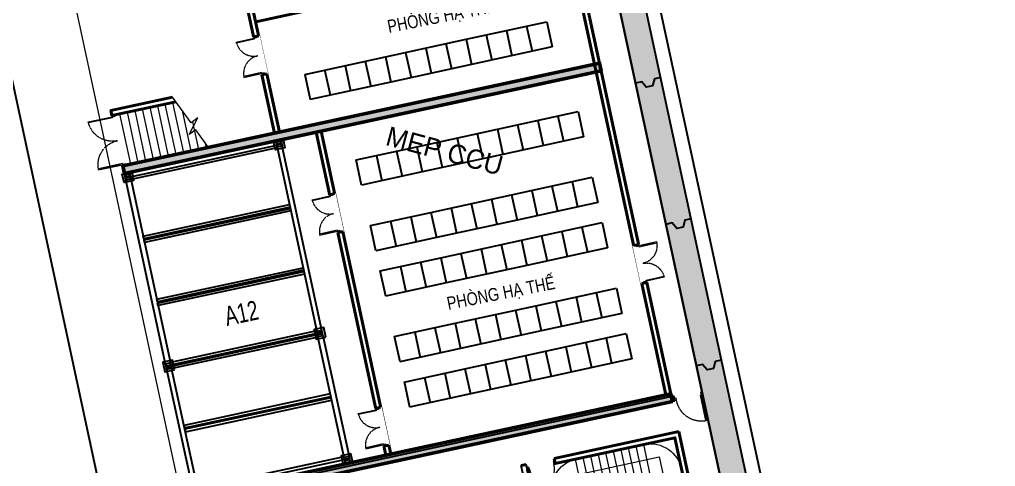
# Model space of a CAD drawing. Header units: millimetres. Extents: x -1534340 to 1713810, y -1348191 to 1114081.
# Drawn here: x 1291184 to 1329013, y -670693 to -653382 of the extents above; entities that cross this region are included whole.
import ezdxf
from ezdxf.enums import TextEntityAlignment as Align

# ---------------------------------------------------------------- set-up
doc = ezdxf.new("R2010")
doc.units = ezdxf.units.MM
doc.header["$LTSCALE"] = 100
doc.set_wipeout_variables(frame=1)
for name, pattern in [('DASHDOT2', [0.5, 0.25, -0.125, 0, -0.125]), ('HIDDEN', [0.375, 0.25, -0.125]), ('HIDDEN2', [0.1875, 0.125, -0.0625]), ('Xref_ST_MBDV Cot vach 30.7.2022$0$DASHDOT', [1, 0.5, -0.25, 0, -0.25])]:
    doc.linetypes.add(name, pattern=pattern)
for name, color, linetype in [('A-FLOR-STRS', 16, 'Continuous'), ('ccu12-Manh', 8, 'Continuous'), ('KT-Kich thuoc', 9, 'Continuous'), ('SPE-MEP-Electric', 46, 'Continuous'), ('xe cơ khí', 251, 'Continuous'), ('Xref_ST_MBDV Cot vach 30.7.2022$0$KT-Text', 7, 'Continuous'), ('Xref_ST_MBDV Cot vach 30.7.2022$0$Xref_ST_MBDV Cot vach 30.7.2022|Xref_ST_MBDV Cot vach 30.7.2022|Xref_ST_MBDV Cot vach 30.7.2022|Xref_ST_MBDV Cot vach 30.7.2022|A-CORE-OTLN', 2, 'Continuous'), ('Xref_ST_MBDV Cot vach 30.7.2022$0$Xref_ST_MBDV Cot vach 30.7.2022|Xref_ST_MBDV Cot vach 30.7.2022|Xref_ST_MBDV Cot vach 30.7.2022|Xref_ST_MBDV Cot vach 30.7.2022|A-WALL-PATT', 251, 'Continuous'), ('Xref_ST_MBDV Cot vach 30.7.2022$0$Xref_ST_MBDV Cot vach 30.7.2022|Xref_ST_MBDV Cot vach 30.7.2022|Xref_ST_MBDV Cot vach 30.7.2022|Xref_ST_MBDV Cot vach 30.7.2022|ccu12-Thay', 7, 'Continuous'), ('Xref_ST_MBDV Cot vach 30.7.2022$0$Xref_ST_MBDV Cot vach 30.7.2022|Xref_ST_MBDV Cot vach 30.7.2022|Xref_ST_MBDV Cot vach 30.7.2022|Xref_ST_MBDV Cot vach 30.7.2022|Site_plot line', 1, 'Xref_ST_MBDV Cot vach 30.7.2022$0$DASHDOT')]:
    doc.layers.add(name, color=color, linetype=linetype)
for name, color, linetype, lineweight in [('CUA', 37, 'Continuous', 13), ('KT-Chu viet', 255, 'Continuous', 20), ('KT-GIAO THONG HAM', 42, 'Continuous', 13), ('KT-Net cat', 1, 'Continuous', 40), ('KT-Net cot', 2, 'Continuous', 50), ('KT-Net cua', 87, 'Continuous', 9), ('KT-Net manh', 251, 'Continuous', 13), ('KT-Net thay', 7, 'Continuous', 15), ('KT-Vat lieu', 250, 'Continuous', 9)]:
    doc.layers.add(name, color=color, linetype=linetype, lineweight=lineweight)
doc.styles.add('220126_HDN_HBA typical plan$0$211210_HDN_HBA_TYPICAL PLAN CORE OPT 1$0$HBA-Text', font='GOTHIC.TTF')
doc.styles.add('Arial', font='arial.ttf', dxfattribs={"width": 0.7})
doc.styles.add('Xref_ST_MBDV Cot vach 30.7.2022$0$Arial', font='arial.ttf', dxfattribs={"width": 0.7})
pattern_1 = [(50, (0, 0), (286.9041, -25.10085), [30, -330]), (355, (0, 0), (-55.5005, 300.8769), [24, -264]), (100.4514, (23.9, -2.1), (231.4038, 275.7758), [25.4961, -280.4568]), (46.1842, (0, 80), (426.8964, -66.2076), [45, -495]), (96.6356, (35.57, 74.5), (373.865, 389.6471), [38.244, -420.6852]), (351.1842, (0, 80), (373.8648, 389.6474), [36, -396]), (21, (40, 60), (238.7628, -161.04756), [30, -330]), (326, (40, 60), (97.3261, 290.06), [24, -264]), (71.4514, (59.9, 46.58), (336.089, 129.0122), [25.4961, -280.4568]), (37.5, (0, 0), (4.86394, 133.15754), [0, -260.8, 0, -268, 0, -265]), (7.5, (0, 0), (105.22781, 157.76468), [0, -152.8, 0, -254.8, 0, -101]), (327.5, (-89.2, 0), (213.52897, -9.02195), [0, -100, 0, -312, 0, -414]), (317.5, (-129.2, 0), (233.27447, 40.042), [0, -130, 0, -207.2, 0, -294]), (45, (0, 0), (-106.06602, 106.06602), []), (45, (70.71, 0), (-106.06602, 106.06602), [])]

# ---------------------------------------------------------------- blocks, each defined once
blk = doc.blocks.new('jkljhljlk')
at = {"layer": 'KT-Kich thuoc', "color": 1}
for p, q in [((1350, 4300), (1350, 1200)), ((7600, 4300), (7700, 4300)), ((7700, 4100), (7700, 4300)), ((7600, 4100), (7700, 4100)), ((-11300, 1800), (-11300, 1100)), ((-11100, 1600), (-11100, 1100)), ((1550, 1400), (1550, 1200)), ((-11300, 0), (7700, 0)), ((7700, 0), (7700, -200)), ((-11300, 0), (-11300, -200)), ((-11300, -200), (7700, -200))]:
    blk.add_line(p, q, dxfattribs=at)
at = {"layer": 'KT-Net cat'}
for p, q in [((7600, 4300), (1350, 4300)), ((7600, 1200), (7600, 4300)), ((-11300, 1800), (1350, 1800)), ((-11100, 1600), (1350, 1600)), ((1550, 1200), (1350, 1200)), ((2650, 1200), (7600, 1200)), ((-11100, 1100), (-11300, 1100))]:
    blk.add_line(p, q, dxfattribs=at)
blk.add_lwpolyline([(2650, 1200), (2650, 1400), (7400, 1400), (7400, 4100), (1550, 4100), (1550, 1400)], dxfattribs=at)
at = {"layer": 'KT-Net manh'}
blk.add_lwpolyline([(2950, 2000), (6650, 2000), (6650, 3500), (2950, 3500)], close=True, dxfattribs=at)
for centre, start, end in [((3494, 2857), 92.0067, 180.3315), ((6156, 2857), 359.6685, 87.9933), ((3494, 2643), 179.6685, 267.9933), ((6156, 2643), 272.0067, 0.3315)]:
    blk.add_arc(centre, 1244, start, end, dxfattribs=at)
at = {"layer": 'KT-Net thay'}
for p, q in [((3450, 1400), (3450, 4100)), ((3750, 2900), (3750, 4100)), ((4050, 2900), (4050, 4100)), ((4350, 2900), (4350, 4100)), ((4650, 2900), (4650, 4100)), ((4950, 2900), (4950, 4100)), ((5250, 2900), (5250, 4100)), ((5550, 2900), (5550, 4100)), ((5850, 2900), (5850, 4100)), ((6150, 1400), (6150, 4100)), ((6150, 2850), (3450, 2850)), ((6150, 2650), (3450, 2650)), ((3750, 1400), (3750, 2600)), ((4050, 1400), (4050, 2600)), ((4350, 1400), (4350, 2600)), ((4650, 1400), (4650, 2600)), ((4950, 1400), (4950, 2600)), ((5250, 1400), (5250, 2600)), ((5550, 1400), (5550, 2600)), ((5850, 1400), (5850, 2600))]:
    blk.add_line(p, q, dxfattribs=at)
blk.add_lwpolyline([(3400, 2900), (6200, 2900), (6200, 2600), (3400, 2600)], close=True, dxfattribs=at)
blk = doc.blocks.new('Xref_ST_MBDV Cot vach 30.7.2022$0$Tuong Vay01-flat-1')
at = {"layer": 'Xref_ST_MBDV Cot vach 30.7.2022$0$Xref_ST_MBDV Cot vach 30.7.2022|Xref_ST_MBDV Cot vach 30.7.2022|Xref_ST_MBDV Cot vach 30.7.2022|Xref_ST_MBDV Cot vach 30.7.2022|A-WALL-PATT'}
h = blk.add_hatch(dxfattribs=at)
h.set_pattern_fill('ACET-2D-VATLIEU04', color=256, scale=50, pattern_type=2)
h.set_pattern_definition([(50, (-11139561.84, -1407213.45), (-225.902474, 189.5546825), [37.5, -412.5]), (355, (-11139561.84, -1407213.45), (32.127212, 367.215716), [30, -330]), (100.4514, (-11139531.95, -1407216.06), (-341.231527, -62.944187), [31.870095, -350.571056]), (46.1842, (-11139561.84, -1407113.45), (-319.180497, 306.252097), [56.25, -618.75]), (96.6356, (-11139517.37, -1407120.34), (-516.995922, -60.144022), [47.805144, -525.8565]), (351.1842, (-11139561.84, -1407113.45), (84.740774, 546.39543), [45, -495]), (21, (-11139511.84, -1407138.45), (-105.680822, 275.3079534), [37.5, -412.5]), (326, (-11139511.84, -1407138.45), (206.128805, 305.59852), [30, -330]), (71.4514, (-11139486.97, -1407155.22), (-328.963765, 110.380101), [31.870095, -350.571056]), (37.5, (-11139561.84, -1407213.45), (-78.1345294, 101.8269012), [0, -326, 0, -335, 0, -331.25]), (7.5, (-11139561.84, -1407213.45), (-23.2793464, 176.824191), [0, -191, 0, -318.5, 0, -126.25]), (327.5, (-11139673.34, -1407213.45), (71.9444175, 112.9301145), [0, -125, 0, -390, 0, -517.5000003]), (317.5, (-11139723.34, -1407213.45), (158.0205496, 172.449169), [0, -162.5, 0, -259, 0, -367.5]), (45, (-11139561.84, -1407213.45), (-150.260191, 150.260191), []), (45, (-11139561.84, -1407152.2), (-150.260191, 150.260191), [])])
h.paths.add_polyline_path([(-82665, -118500), (-81837, -121132), (-80903, -123728), (-79863, -126284), (-78720, -128795), (-77475, -131258), (-76131, -133667), (-74689, -136020), (-73153, -138312), (-71525, -140539), (-69807, -142699), (-68002, -144786), (-66114, -146798), (-64145, -148731), (-62100, -150582), (-59980, -152349), (-57790, -154027), (-55533, -155614), (-53213, -157109), (-50835, -158507), (-48401, -159807), (-45916, -161007), (-43385, -162104), (-40811, -163097), (-38198, -163985), (-35551, -164765), (-32875, -165436), (-30174, -165998), (-27451, -166448), (-24702, -166789), (-4397, -168938), (36420, -167648), (41836, -160719), (12445, -24368), (8473, -9249), (-4719, -5521), (-10557, -9947), (-34021, -27848), (-39777, -32009), (-41249, -35294), (-45787, -38574), (-49368, -38942), (-57644, -44924), (-59845, -46601), (-61969, -48362), (-64020, -50208), (-65993, -52137), (-67887, -54144), (-69696, -56226), (-71420, -58381), (-73054, -60604), (-74596, -62892), (-76043, -65242), (-77394, -67648), (-78645, -70107), (-79794, -72615), (-80841, -75168), (-81782, -77762), (-82617, -80392), (-83343, -83054), (-83961, -85743), (-84468, -88455), (-84865, -91186), (-85149, -93930), (-85321, -96684), (-85381, -99530), (-85329, -102201), (-85163, -104955), (-84886, -107701), (-84496, -110432), (-83996, -113146), (-83385, -115836)], flags=16)
h.paths.add_polyline_path([(-83625, -118781), (-82785, -121452), (-81837, -124086), (-80781, -126680), (-79621, -129228), (-78358, -131727), (-76994, -134172), (-75531, -136560), (-73973, -138886), (-72320, -141146), (-70577, -143337), (-68746, -145455), (-66829, -147497), (-64832, -149459), (-62755, -151337), (-60604, -153130), (-58382, -154833), (-56092, -156444), (-53738, -157960), (-51324, -159379), (-48854, -160699), (-46333, -161916), (-43764, -163030), (-41151, -164038), (-38500, -164938), (-35814, -165730), (-33098, -166411), (-30357, -166981), (-27595, -167438), (-24816, -167783), (-4434, -169940), (36920, -168633), (42913, -160966), (13418, -24135), (9295, -8442), (-4926, -4424), (-11163, -9151), (-34617, -27045), (-40580, -31355), (-42052, -34640), (-46156, -37607), (-49737, -37975), (-58240, -44121), (-60467, -45819), (-62623, -47605), (-64704, -49479), (-66707, -51435), (-68628, -53472), (-70465, -55586), (-72214, -57772), (-73872, -60029), (-75437, -62350), (-76905, -64734), (-78276, -67176), (-79545, -69672), (-80712, -72217), (-81774, -74808), (-82729, -77440), (-83576, -80109), (-84314, -82810), (-84940, -85539), (-85455, -88291), (-85857, -91062), (-86146, -93847), (-86321, -96642), (-86382, -99529), (-86328, -102241), (-86160, -105036), (-85879, -107821), (-85484, -110593), (-84976, -113347), (-84356, -116078)])
at = {"layer": 'Xref_ST_MBDV Cot vach 30.7.2022$0$Xref_ST_MBDV Cot vach 30.7.2022|Xref_ST_MBDV Cot vach 30.7.2022|Xref_ST_MBDV Cot vach 30.7.2022|Xref_ST_MBDV Cot vach 30.7.2022|A-CORE-OTLN', "color": 6}
for points in [[(36920, -168633), (42913, -160966), (13418, -24135)], [(36420, -167648), (41836, -160719), (12445, -24368)]]:
    blk.add_lwpolyline(points, dxfattribs=at)
at = {"layer": 'Xref_ST_MBDV Cot vach 30.7.2022$0$Xref_ST_MBDV Cot vach 30.7.2022|Xref_ST_MBDV Cot vach 30.7.2022|Xref_ST_MBDV Cot vach 30.7.2022|Xref_ST_MBDV Cot vach 30.7.2022|ccu12-Thay', "ltscale": 10}
for points in [[(30528, -103512), (30284, -103565), (30215, -103836), (29970, -103888), (29795, -103670), (29551, -103723)], [(31708, -108986), (31464, -109039), (31395, -109310), (31150, -109363), (30975, -109144), (30731, -109197)], [(32888, -114461), (32644, -114513), (32575, -114784), (32330, -114837), (32155, -114619), (31911, -114671)]]:
    blk.add_lwpolyline(points, dxfattribs=at)
at = {"layer": 'Xref_ST_MBDV Cot vach 30.7.2022$0$Xref_ST_MBDV Cot vach 30.7.2022|Xref_ST_MBDV Cot vach 30.7.2022|Xref_ST_MBDV Cot vach 30.7.2022|Xref_ST_MBDV Cot vach 30.7.2022|Site_plot line', "ltscale": 5000}
blk.add_line((43505, -161101), (13953, -24007), dxfattribs=at)
blk = doc.blocks.new('*U287')
for p, q in [((1262, 1437), (1287, 1469)), ((1274, 1453), (1863, 988)), ((1851, 973), (1875, 1004)), ((134, 9), (109, -23)), ((122, -7), (711, -472)), ((723, -456), (698, -487))]:
    blk.add_line(p, q)
for points in [[(1161, 1632), (1123, 1585), (1171, 1548), (1177, 1555), (1208, 1531), (1239, 1570)], [(1208, 1531), (1183, 1499), (1929, 911), (1954, 942)], [(-78, 62), (-41, 109), (6, 72), (0, 64), (31, 39), (0, 0)], [(31, 39), (56, 71), (801, -518), (777, -549)]]:
    blk.add_lwpolyline(points, close=True)
at = {"linetype": 'HIDDEN2'}
for centre, start, end in [((1208, 1531), 231.7154, 321.7154), ((31, 39), 321.7155, 51.7154)]:
    blk.add_arc(centre, 950, start, end, dxfattribs=at)
blk = doc.blocks.new('*U225')
for p, q in [((674, 1376), (704, 1402)), ((1016, 1011), (689, 1389)), ((1001, 998), (1031, 1024)), ((-324, 513), (-355, 486)), ((-12, 121), (-340, 500)), ((3, 135), (-28, 108))]:
    blk.add_line(p, q)
for points in [[(1097, 949), (1066, 922), (608, 1452), (639, 1478)], [(1200, 906), (1155, 866), (1115, 912), (1123, 918), (1097, 949), (1134, 981)], [(38, 33), (68, 59), (-390, 588), (-420, 562)], [(65, -76), (111, -36), (72, 9), (64, 2), (38, 33), (0, 0)]]:
    blk.add_lwpolyline(points, close=True)
at = {"linetype": 'HIDDEN2'}
for centre, start, end in [((1097, 949), 130.8598, 220.8598), ((38, 33), 40.8598, 130.8597)]:
    blk.add_arc(centre, 700, start, end, dxfattribs=at)
blk = doc.blocks.new('A$C3E721162')
blk.add_wipeout([(0, -43), (0, 276), (1500, 276), (1500, -43)]).dxf.layer = 'KT-Kich thuoc'
at = {"layer": 'KT-Net cat'}
for p, q in [((0, 200), (0, 0)), ((1500, 200), (1500, 0))]:
    blk.add_line(p, q, dxfattribs=at)
at = {"layer": 'CUA', "rotation": 319.1402443640536}
blk.add_blockref('*U225', (0, 200), dxfattribs=at)
blk = doc.blocks.new('A$C0A963C12')
at = {"layer": 'KT-Net cat'}
for p, q in [((-6552, 36520, 0), (4103, 38817)), ((-6747, 36478, 0), (-4050, 23965, 0)), ((-6552, 36520, 0), (-3855, 24007, 0))]:
    blk.add_line(p, q, dxfattribs=at)
for points in [[(1343, 51623), (6801, 26304)], [(1539, 51665), (6996, 26346)], [(-11079, 48945), (-8358, 36438)], [(-10883, 48987), (-8163, 36480)], [(-12312, 37836), (-14703, 37320), (-14661, 37125), (-12185, 37659)]]:
    blk.add_lwpolyline(points, dxfattribs=at)
at = {"layer": 'KT-Net cat', "elevation": 0}
blk.add_lwpolyline([(-9090, 40755), (3280, 43446)], dxfattribs=at)
at = {"layer": 'KT-Net manh'}
for p, q in [((-12902, 37504, 0), (-12480, 35549, 0)), ((-12608, 37567, 0), (-12187, 35612, 0)), ((-12315, 37630, 0), (-11894, 35675, 0)), ((-14368, 37188, 0), (-13947, 35233, 0)), ((-14075, 37251, 0), (-13653, 35296, 0)), ((-13782, 37314, 0), (-13360, 35359, 0)), ((-13488, 37378, 0), (-13067, 35423, 0)), ((-13195, 37441, 0), (-12774, 35486, 0)), ((-11941, 37319, 0), (-11600, 35739, 0)), ((-11540, 36882, 0), (-11307, 35802, 0)), ((-11064, 36095, 0), (-11014, 35865, 0))]:
    blk.add_line(p, q, dxfattribs=at)
blk.add_lwpolyline([(-10914, 35887), (-11407, 36573), (-11673, 36382), (-11331, 37031), (-11598, 36840), (-12312, 37836)], dxfattribs=at)
at = {"layer": 'SPE-MEP-Electric', "lineweight": 25, "extrusion": (8.33227e-09, -3.83059e-08, 1), "elevation": 0}
for points in [[(-937, 40077), (2189, 40757)], [(1408, 40587), (1620, 39610)], [(2189, 40757), (2402, 39780)], [(-156, 40247), (57, 39270)], [(626, 40417), (839, 39440)], [(-4064, 39397), (-937, 40077)], [(-2501, 39737), (-2288, 38760)], [(-1719, 39907), (-1507, 38930)], [(-937, 40077), (-725, 39100)], [(2402, 39780), (-725, 39100)], [(-7191, 38717), (-4064, 39397)], [(-4064, 39397), (-3852, 38420)], [(-3283, 39567), (-3070, 38590)], [(-5628, 39057), (-5415, 38079)], [(-4846, 39227), (-4634, 38250)], [(-725, 39100), (-3852, 38420)], [(-7191, 38717), (-6979, 37739)], [(-6197, 37909), (-6410, 38887)], [(-3852, 38420), (-6979, 37739)], [(276, 36594), (3403, 37274)], [(2621, 37104), (2834, 36127)], [(3403, 37274), (3615, 36297)], [(1058, 36764), (1270, 35787)], [(1839, 36934), (2052, 35957)], [(-2851, 35914), (276, 36594)], [(-506, 36424), (-293, 35447)], [(276, 36594), (488, 35617)], [(-2069, 36084), (-1857, 35107)], [(-1288, 36254), (-1075, 35277)], [(3615, 36297), (488, 35617)], [(-5195, 35404), (-2851, 35914)], [(-4414, 35574), (-4202, 34596)], [(-3633, 35744), (-3420, 34766)], [(-2851, 35914), (-2639, 34936)], [(488, 35617), (-2639, 34936)], [(-4984, 34426), (-5196, 35404)], [(-2639, 34936), (-4985, 34426)], [(828, 34053), (3955, 34733)], [(3174, 34563), (3386, 33586)], [(3955, 34733), (4168, 33756)], [(-2298, 33373), (828, 34053)], [(828, 34053), (1041, 33076)], [(1610, 34223), (1823, 33246)], [(2392, 34393), (2604, 33416)], [(-735, 33713), (-522, 32736)], [(47, 33883), (259, 32906)], [(4168, 33756), (1041, 33076)], [(-4647, 32862), (-2298, 33373)], [(-2298, 33373), (-2086, 32396)], [(-1517, 33543), (-1304, 32566)], [(-3862, 33033), (-3649, 32056)], [(-3080, 33203), (-2868, 32226)], [(1041, 33076), (-2086, 32396)], [(1211, 32294), (4338, 32974)], [(4338, 32974), (4550, 31997)], [(-4431, 31886), (-4644, 32863)], [(2774, 32634), (2987, 31657)], [(3556, 32804), (3769, 31827)], [(-2086, 32396), (-4437, 31885)], [(-1916, 31614), (1211, 32294)], [(1211, 32294), (1424, 31317)], [(1993, 32464), (2205, 31487)], [(-1134, 31784), (-922, 30807)], [(-352, 31954), (-140, 30977)], [(429, 32124), (642, 31147)], [(4550, 31997), (1424, 31317)], [(-4268, 31102), (-1916, 31614)], [(-2698, 31444), (-2485, 30467)], [(-1916, 31614), (-1703, 30637)], [(-4048, 30127), (-4261, 31104)], [(-3479, 31274), (-3267, 30297)], [(1424, 31317), (-1703, 30637)], [(-1703, 30637), (-4057, 30125)], [(1764, 29754), (4891, 30434)], [(4109, 30264), (4321, 29287)], [(4891, 30434), (5103, 29457)], [(2545, 29924), (2758, 28947)], [(3327, 30094), (3540, 29117)], [(-1363, 29074), (1764, 29754)], [(982, 29584), (1195, 28607)], [(1764, 29754), (1976, 28777)], [(-581, 29244), (-369, 28266)], [(200, 29414), (413, 28437)], [(5103, 29457), (1976, 28777)], [(-3720, 28561), (-1363, 29074)], [(-2145, 28904), (-1932, 27926)], [(-1363, 29074), (-1151, 28096)], [(1976, 28777), (-1151, 28096)], [(-3496, 27586), (-3708, 28563)], [(-2927, 28733), (-2714, 27756)], [(2146, 27995), (5273, 28675)], [(4491, 28505), (4704, 27528)], [(5273, 28675), (5486, 27698)], [(-1151, 28096), (-3510, 27583)], [(-981, 27315), (2146, 27995)], [(2146, 27995), (2359, 27018)], [(2928, 28165), (3141, 27188)], [(3710, 28335), (3922, 27358)], [(583, 27655), (795, 26678)], [(1365, 27825), (1577, 26848)], [(5486, 27698), (2359, 27018)], [(-3341, 26801), (-981, 27315)], [(-981, 27315), (-768, 26338)], [(-199, 27485), (14, 26508)], [(-2544, 26975), (-2332, 25997)], [(-1762, 27145), (-1550, 26168)], [(2359, 27018), (-768, 26338)], [(-3113, 25827), (-3326, 26805)], [(-768, 26338), (-3130, 25824)]]:
    blk.add_lwpolyline(points, dxfattribs=at)
at = {"layer": 'KT-Net cua', "xscale": -0.9999999999999998, "rotation": 333.8796866606613}
blk.add_blockref('*U287', (-14240, 35170), dxfattribs=at)
at = {"layer": 'KT-Kich thuoc', "rotation": 102.271759300293}
for p in [(-8655, 38744), (-5715, 32633, 0), (-3930, 24355, 0)]:
    blk.add_blockref('A$C3E721162', p, dxfattribs=at)
at = {"layer": 'KT-Kich thuoc', "xscale": -1, "rotation": 282.0567548125132}
blk.add_blockref('A$C3E721162', (5871, 30620, 0), dxfattribs=at)
at = {"layer": 'KT-Net cat'}
for p, q in [((-8163, 36480), (4040, 39110)), ((-3855, 24007, 0), (6801, 26304))]:
    blk.add_line(p, q, dxfattribs=at)
blk = doc.blocks.new('cot')
at = {"layer": 'xe cơ khí'}
for points in [[(11052751, 1251358), (11053091, 1251358), (11053091, 1250978), (11052751, 1250978)], [(11052801, 1251268), (11053001, 1251268), (11053001, 1251252), (11052801, 1251252)], [(11052801, 1251268), (11053001, 1251268), (11053001, 1251068), (11052801, 1251068)], [(11052801, 1251084), (11053001, 1251084), (11053001, 1251068), (11052801, 1251068)], [(11052921, 1251252), (11052921, 1251084), (11052881, 1251084), (11052881, 1251252)]]:
    blk.add_lwpolyline(points, close=True, dxfattribs=at)
blk = doc.blocks.new('bbbb5')
at = {"layer": 'xe cơ khí'}
for points in [[(175, 6090), (275, 6090), (275, 290), (175, 290)], [(7550, 6290), (250, 6290), (250, 6090), (7550, 6090)], [(2525, 6090), (2625, 6090), (2625, 290), (2525, 290)], [(2675, 6090), (2775, 6090), (2775, 290), (2675, 290)], [(5025, 6090), (5125, 6090), (5125, 290), (5025, 290)], [(5175, 6090), (5275, 6090), (5275, 290), (5175, 290)], [(7840, 6380), (7460, 6380), (7460, 6000), (7840, 6000)], [(7625, 6090), (7525, 6090), (7525, 290), (7625, 290)], [(7750, 6290), (7550, 6290), (7550, 6274), (7750, 6274)], [(7750, 6290), (7550, 6290), (7550, 6090), (7750, 6090)], [(7750, 6106), (7550, 6106), (7550, 6090), (7750, 6090)], [(7630, 6274), (7630, 6106), (7670, 6106), (7670, 6274)], [(7675, 6090), (7775, 6090), (7775, 290), (7675, 290)], [(7750, 6290), (12550, 6290), (12550, 6090), (7750, 6090)], [(10125, 6090), (10025, 6090), (10025, 290), (10125, 290)], [(10275, 6090), (10175, 6090), (10175, 290), (10275, 290)], [(12625, 6090), (12525, 6090), (12525, 290), (12625, 290)], [(7840, 380), (7460, 380), (7460, 0), (7840, 0)], [(250, 290), (7550, 290), (7550, 90), (250, 90)], [(7750, 290), (7550, 290), (7550, 274), (7750, 274)], [(7750, 290), (7550, 290), (7550, 90), (7750, 90)], [(7750, 106), (7550, 106), (7550, 90), (7750, 90)], [(7630, 274), (7630, 106), (7670, 106), (7670, 274)], [(12550, 290), (7750, 290), (7750, 90), (12550, 90)]]:
    blk.add_lwpolyline(points, close=True, dxfattribs=at)
for p in [(-11052751, -1244978), (-11052751, -1250978)]:
    blk.add_blockref('cot', p, dxfattribs=at)
at = {"layer": 'xe cơ khí', "xscale": -1}
for p in [(11065551, -1244978), (11065551, -1250978)]:
    blk.add_blockref('cot', p, dxfattribs=at)
blk = doc.blocks.new('xecokhi B1')
at = {"layer": 'KT-Vat lieu'}
h = blk.add_hatch(dxfattribs=at)
h.set_pattern_fill('BTCT', color=256, scale=40)
h.set_pattern_definition(pattern_1)
h.paths.add_polyline_path([(-8974, 65929), (-9037, 66223), (-27513, 62240), (-27450, 61947)])
h = blk.add_hatch(dxfattribs=at)
h.set_pattern_fill('BTCT', color=256, scale=40)
h.set_pattern_definition(pattern_1)
h.paths.add_polyline_path([(-6214, 53123), (-6277, 53417), (-24753, 49434), (-24689, 49141)])
at = {"layer": 'KT-Net cot'}
for points in [[(-8974, 65929), (-9037, 66223), (-27513, 62240), (-27450, 61947)], [(-6214, 53123), (-6277, 53417), (-24753, 49434), (-24689, 49141)]]:
    blk.add_lwpolyline(points, close=True, dxfattribs=at)
at = {"layer": 'xe cơ khí', "rotation": 282.1642570564219}
blk.add_blockref('bbbb5', (-27538, 61928), dxfattribs=at)
blk = doc.blocks.new('*U1518')
blk.add_line((122, -7), (750, -503))
for points in [[(603, 925), (566, 878), (613, 841), (619, 849), (651, 824), (682, 863)], [(-78, 62), (-41, 109), (6, 72), (0, 64), (31, 39), (0, 0)], [(31, 39), (816, -580), (841, -549), (56, 71)], [(109, -23), (134, 9), (762, -487), (737, -518)]]:
    blk.add_lwpolyline(points, close=True)
at = {"linetype": 'HIDDEN'}
blk.add_arc((31, 39), 1000, 321.7154, 51.7154, dxfattribs=at)
blk = doc.blocks.new('*U1507')
blk.add_line((35, -117), (663, -613))
for points in [[(-78, 62), (-116, 15), (-69, -22), (-62, -14), (-31, -39), (0, 0)], [(-31, -39), (754, -659), (729, -690), (-56, -71)], [(48, -101), (23, -133), (651, -628), (675, -597)], [(-760, -801), (-723, -754), (-676, -792), (-682, -799), (-651, -824), (-682, -863)]]:
    blk.add_lwpolyline(points, close=True)
at = {"linetype": 'HIDDEN'}
blk.add_arc((-31, -39), 1000, 231.7154, 321.7154, dxfattribs=at)
blk = doc.blocks.new('3123')
at = {"layer": 'A-FLOR-STRS', "linetype": 'DASHDOT2', "ltscale": 3000}
blk.add_line((1289271.8, -648209.6), (1297121.3, -684625.3), dxfattribs=at)
at = {"layer": 'KT-GIAO THONG HAM'}
blk.add_line((1289247.3, -633859.1), (1300475.4, -685948.2), dxfattribs=at)
at = {"layer": 'KT-Kich thuoc'}
blk.add_line((1306012.1, -613871.8), (1321303.8, -684812.7), dxfattribs=at)
blk.add_blockref('Xref_ST_MBDV Cot vach 30.7.2022$0$Tuong Vay01-flat-1', (1285508.2, -552119.2))
at = {"layer": 'KT-Net thay', "color": 1, "xscale": -1, "rotation": 192.1642570564116}
blk.add_blockref('jkljhljlk', (1309059.5, -669771.7), dxfattribs=at)
at = {"layer": 'KT-Kich thuoc'}
blk.add_blockref('A$C0A963C12', (1309429.5, -694223.3), dxfattribs=at)
at = {"layer": 'CUA', "rotation": 320.448827452168}
for name, p in [('*U1507', (1317661.9, -667917.4)), ('*U1518', (1310869.7, -670813.7))]:
    blk.add_blockref(name, p, dxfattribs=at)
at = {"layer": 'KT-Net cat'}
blk.add_blockref('xecokhi B1', (1322702.6, -721293.7), dxfattribs=at)
at = {"layer": 'Defpoints', "style": '220126_HDN_HBA typical plan$0$211210_HDN_HBA_TYPICAL PLAN CORE OPT 1$0$HBA-Text'}
blk.add_text('MEP CCU', height=750, rotation=345, dxfattribs=at).set_placement((1305329.8, -658231.8, 0))
at = {"layer": 'KT-Chu viet', "extrusion": (-0.000347159, 0.000211113, 1), "style": 'Arial', "width": 0.8}
for p in [(1305499.4, -653904.9, -591.3), (1307805.3, -664631.1, -594.3)]:
    blk.add_text('PHÒNG HẠ THẾ', height=500, rotation=11.15552, dxfattribs=at).set_placement(p)
at = {"layer": 'Xref_ST_MBDV Cot vach 30.7.2022$0$KT-Text', "style": 'Xref_ST_MBDV Cot vach 30.7.2022$0$Arial', "width": 0.7}
blk.add_text('A12', height=750, rotation=12, dxfattribs=at).set_placement((1299146.7, -664888.3), align=Align.MIDDLE_LEFT)

msp = doc.modelspace()

# ---------------------------------------------------------------- block references
at = {"layer": 'ccu12-Manh'}
msp.add_blockref('3123', (0, 0), dxfattribs=at)

doc.saveas('drawing.dxf')
